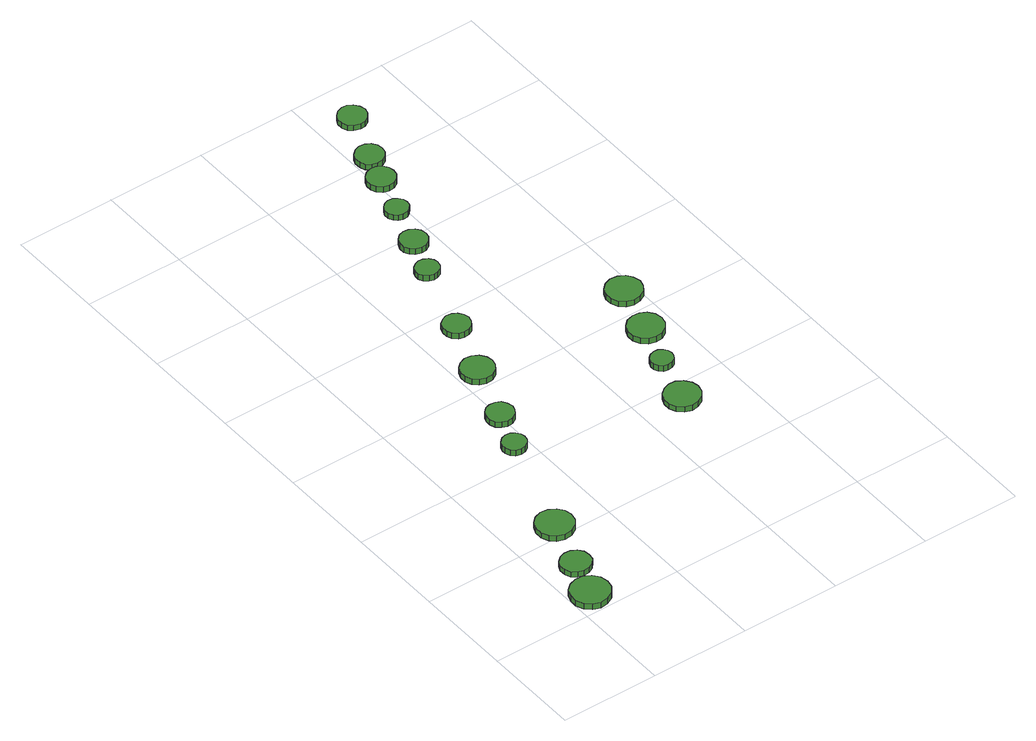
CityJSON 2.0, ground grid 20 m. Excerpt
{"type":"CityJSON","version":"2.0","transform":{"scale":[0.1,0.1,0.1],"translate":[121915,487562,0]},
"CityObjects":{
"tree1":{"type":"SolitaryVegetationObject","attributes":{"function":"something"},"geometry":[{"type":"MultiSurface","lod":"1","boundaries":[[[0,1,2,3,4,5,6,7,8,9,10,11,12,13,14]],[[15,16,17,18,19,20,21,22,23,24,25,26,27,28,29]],[[0,29,28,1]],[[1,28,27,2]],[[2,27,26,3]],[[3,26,25,4]],[[4,25,24,5]],[[5,24,23,6]],[[6,23,22,7]],[[7,22,21,8]],[[8,21,20,9]],[[9,20,19,10]],[[10,19,18,11]],[[11,18,17,12]],[[12,17,16,13]],[[13,16,15,14]],[[14,15,29,0]]]}]},
"tree2":{"type":"SolitaryVegetationObject","attributes":{"function":"something"},"geometry":[{"type":"MultiSurface","lod":"1","boundaries":[[[30,31,32,33,34,35,36,37,38,39,40,41,42,43,44]],[[45,46,47,48,49,50,51,52,53,54,55,56,57,58,59]],[[30,59,58,31]],[[31,58,57,32]],[[32,57,56,33]],[[33,56,55,34]],[[34,55,54,35]],[[35,54,53,36]],[[36,53,52,37]],[[37,52,51,38]],[[38,51,50,39]],[[39,50,49,40]],[[40,49,48,41]],[[41,48,47,42]],[[42,47,46,43]],[[43,46,45,44]],[[44,45,59,30]]]}]},
"tree3":{"type":"SolitaryVegetationObject","attributes":{"function":"something"},"geometry":[{"type":"MultiSurface","lod":"1","boundaries":[[[60,61,62,63,64,65,66,67,68,69,70,71,72,73,74]],[[75,76,77,78,79,80,81,82,83,84,85,86,87,88,89]],[[60,89,88,61]],[[61,88,87,62]],[[62,87,86,63]],[[63,86,85,64]],[[64,85,84,65]],[[65,84,83,66]],[[66,83,82,67]],[[67,82,81,68]],[[68,81,80,69]],[[69,80,79,70]],[[70,79,78,71]],[[71,78,77,72]],[[72,77,76,73]],[[73,76,75,74]],[[74,75,89,60]]]}]},
"tree4":{"type":"SolitaryVegetationObject","attributes":{"function":"something"},"geometry":[{"type":"MultiSurface","lod":"1","boundaries":[[[90,91,92,93,94,95,96,97,98,99,100,101,102,103,104]],[[105,106,107,108,109,110,111,112,113,114,115,116,117,118,119]],[[90,119,118,91]],[[91,118,117,92]],[[92,117,116,93]],[[93,116,115,94]],[[94,115,114,95]],[[95,114,113,96]],[[96,113,112,97]],[[97,112,111,98]],[[98,111,110,99]],[[99,110,109,100]],[[100,109,108,101]],[[101,108,107,102]],[[102,107,106,103]],[[103,106,105,104]],[[104,105,119,90]]]}]},
"tree5":{"type":"SolitaryVegetationObject","attributes":{"function":"something"},"geometry":[{"type":"MultiSurface","lod":"1","boundaries":[[[120,121,122,123,124,125,126,127,128,129,130,131,132,133,134]],[[135,136,137,138,139,140,141,142,143,144,145,146,147,148,149]],[[120,149,148,121]],[[121,148,147,122]],[[122,147,146,123]],[[123,146,145,124]],[[124,145,144,125]],[[125,144,143,126]],[[126,143,142,127]],[[127,142,141,128]],[[128,141,140,129]],[[129,140,139,130]],[[130,139,138,131]],[[131,138,137,132]],[[132,137,136,133]],[[133,136,135,134]],[[134,135,149,120]]]}]},
"tree6":{"type":"SolitaryVegetationObject","attributes":{"function":"something"},"geometry":[{"type":"MultiSurface","lod":"1","boundaries":[[[150,151,152,153,154,155,156,157,158,159,160,161,162,163,164]],[[165,166,167,168,169,170,171,172,173,174,175,176,177,178,179]],[[150,179,178,151]],[[151,178,177,152]],[[152,177,176,153]],[[153,176,175,154]],[[154,175,174,155]],[[155,174,173,156]],[[156,173,172,157]],[[157,172,171,158]],[[158,171,170,159]],[[159,170,169,160]],[[160,169,168,161]],[[161,168,167,162]],[[162,167,166,163]],[[163,166,165,164]],[[164,165,179,150]]]}]},
"tree7":{"type":"SolitaryVegetationObject","attributes":{"function":"something"},"geometry":[{"type":"MultiSurface","lod":"1","boundaries":[[[180,181,182,183,184,185,186,187,188,189,190,191,192,193,194]],[[195,196,197,198,199,200,201,202,203,204,205,206,207,208,209]],[[180,209,208,181]],[[181,208,207,182]],[[182,207,206,183]],[[183,206,205,184]],[[184,205,204,185]],[[185,204,203,186]],[[186,203,202,187]],[[187,202,201,188]],[[188,201,200,189]],[[189,200,199,190]],[[190,199,198,191]],[[191,198,197,192]],[[192,197,196,193]],[[193,196,195,194]],[[194,195,209,180]]]}]},
"tree8":{"type":"SolitaryVegetationObject","attributes":{"function":"something"},"geometry":[{"type":"MultiSurface","lod":"1","boundaries":[[[210,211,212,213,214,215,216,217,218,219,220,221,222,223,224]],[[225,226,227,228,229,230,231,232,233,234,235,236,237,238,239]],[[210,239,238,211]],[[211,238,237,212]],[[212,237,236,213]],[[213,236,235,214]],[[214,235,234,215]],[[215,234,233,216]],[[216,233,232,217]],[[217,232,231,218]],[[218,231,230,219]],[[219,230,229,220]],[[220,229,228,221]],[[221,228,227,222]],[[222,227,226,223]],[[223,226,225,224]],[[224,225,239,210]]]}]},
"tree9":{"type":"SolitaryVegetationObject","attributes":{"function":"something"},"geometry":[{"type":"MultiSurface","lod":"1","boundaries":[[[240,241,242,243,244,245,246,247,248,249,250,251,252,253,254]],[[255,256,257,258,259,260,261,262,263,264,265,266,267,268,269]],[[240,269,268,241]],[[241,268,267,242]],[[242,267,266,243]],[[243,266,265,244]],[[244,265,264,245]],[[245,264,263,246]],[[246,263,262,247]],[[247,262,261,248]],[[248,261,260,249]],[[249,260,259,250]],[[250,259,258,251]],[[251,258,257,252]],[[252,257,256,253]],[[253,256,255,254]],[[254,255,269,240]]]}]},
"tree10":{"type":"SolitaryVegetationObject","attributes":{"function":"something"},"geometry":[{"type":"MultiSurface","lod":"1","boundaries":[[[270,271,272,273,274,275,276,277,278,279,280,281,282,283,284]],[[285,286,287,288,289,290,291,292,293,294,295,296,297,298,299]],[[270,299,298,271]],[[271,298,297,272]],[[272,297,296,273]],[[273,296,295,274]],[[274,295,294,275]],[[275,294,293,276]],[[276,293,292,277]],[[277,292,291,278]],[[278,291,290,279]],[[279,290,289,280]],[[280,289,288,281]],[[281,288,287,282]],[[282,287,286,283]],[[283,286,285,284]],[[284,285,299,270]]]}]},
"tree11":{"type":"SolitaryVegetationObject","attributes":{"function":"something"},"geometry":[{"type":"MultiSurface","lod":"1","boundaries":[[[300,301,302,303,304,305,306,307,308,309,310,311,312,313,314]],[[315,316,317,318,319,320,321,322,323,324,325,326,327,328,329]],[[300,329,328,301]],[[301,328,327,302]],[[302,327,326,303]],[[303,326,325,304]],[[304,325,324,305]],[[305,324,323,306]],[[306,323,322,307]],[[307,322,321,308]],[[308,321,320,309]],[[309,320,319,310]],[[310,319,318,311]],[[311,318,317,312]],[[312,317,316,313]],[[313,316,315,314]],[[314,315,329,300]]]}]},
"tree12":{"type":"SolitaryVegetationObject","attributes":{"function":"something"},"geometry":[{"type":"MultiSurface","lod":"1","boundaries":[[[330,331,332,333,334,335,336,337,338,339,340,341,342,343,344]],[[345,346,347,348,349,350,351,352,353,354,355,356,357,358,359]],[[330,359,358,331]],[[331,358,357,332]],[[332,357,356,333]],[[333,356,355,334]],[[334,355,354,335]],[[335,354,353,336]],[[336,353,352,337]],[[337,352,351,338]],[[338,351,350,339]],[[339,350,349,340]],[[340,349,348,341]],[[341,348,347,342]],[[342,347,346,343]],[[343,346,345,344]],[[344,345,359,330]]]}]},
"tree13":{"type":"SolitaryVegetationObject","attributes":{"function":"something"},"geometry":[{"type":"MultiSurface","lod":"1","boundaries":[[[360,361,362,363,364,365,366,367,368,369,370,371,372,373,374]],[[375,376,377,378,379,380,381,382,383,384,385,386,387,388,389]],[[360,389,388,361]],[[361,388,387,362]],[[362,387,386,363]],[[363,386,385,364]],[[364,385,384,365]],[[365,384,383,366]],[[366,383,382,367]],[[367,382,381,368]],[[368,381,380,369]],[[369,380,379,370]],[[370,379,378,371]],[[371,378,377,372]],[[372,377,376,373]],[[373,376,375,374]],[[374,375,389,360]]]}]},
"tree14":{"type":"SolitaryVegetationObject","attributes":{"function":"something"},"geometry":[{"type":"MultiSurface","lod":"1","boundaries":[[[390,391,392,393,394,395,396,397,398,399,400,401,402,403,404]],[[405,406,407,408,409,410,411,412,413,414,415,416,417,418,419]],[[390,419,418,391]],[[391,418,417,392]],[[392,417,416,393]],[[393,416,415,394]],[[394,415,414,395]],[[395,414,413,396]],[[396,413,412,397]],[[397,412,411,398]],[[398,411,410,399]],[[399,410,409,400]],[[400,409,408,401]],[[401,408,407,402]],[[402,407,406,403]],[[403,406,405,404]],[[404,405,419,390]]]}]},
"tree15":{"type":"SolitaryVegetationObject","attributes":{"function":"something"},"geometry":[{"type":"MultiSurface","lod":"1","boundaries":[[[420,421,422,423,424,425,426,427,428,429,430,431,432,433,434]],[[435,436,437,438,439,440,441,442,443,444,445,446,447,448,449]],[[420,449,448,421]],[[421,448,447,422]],[[422,447,446,423]],[[423,446,445,424]],[[424,445,444,425]],[[425,444,443,426]],[[426,443,442,427]],[[427,442,441,428]],[[428,441,440,429]],[[429,440,439,430]],[[430,439,438,431]],[[431,438,437,432]],[[432,437,436,433]],[[433,436,435,434]],[[434,435,449,420]]]}]},
"tree16":{"type":"SolitaryVegetationObject","attributes":{"function":"something"},"geometry":[{"type":"MultiSurface","lod":"1","boundaries":[[[450,451,452,453,454,455,456,457,458,459,460,461,462,463,464]],[[465,466,467,468,469,470,471,472,473,474,475,476,477,478,479]],[[450,479,478,451]],[[451,478,477,452]],[[452,477,476,453]],[[453,476,475,454]],[[454,475,474,455]],[[455,474,473,456]],[[456,473,472,457]],[[457,472,471,458]],[[458,471,470,459]],[[459,470,469,460]],[[460,469,468,461]],[[461,468,467,462]],[[462,467,466,463]],[[463,466,465,464]],[[464,465,479,450]]]}]},
"tree17":{"type":"SolitaryVegetationObject","attributes":{"function":"something"},"geometry":[{"type":"MultiSurface","lod":"1","boundaries":[[[480,481,482,483,484,485,486,487,488,489,490,491,492,493,494]],[[495,496,497,498,499,500,501,502,503,504,505,506,507,508,509]],[[480,509,508,481]],[[481,508,507,482]],[[482,507,506,483]],[[483,506,505,484]],[[484,505,504,485]],[[485,504,503,486]],[[486,503,502,487]],[[487,502,501,488]],[[488,501,500,489]],[[489,500,499,490]],[[490,499,498,491]],[[491,498,497,492]],[[492,497,496,493]],[[493,496,495,494]],[[494,495,509,480]]]}]}
},
"vertices":[
[77,41,16],[74,57,16],[64,70,16],[50,78,16],[34,79,16],[19,74,16],[7,64,16],[1,49,16],[1,33,16],[7,18,16],[19,7,16],[34,2,16],[50,4,16],[64,12,16],[74,25,16],[74,25,3],[64,12,3],[50,4,3],[34,2,3],[19,7,3],[7,18,3],[1,33,3],[1,49,3],[7,64,3],[19,74,3],[34,79,3],[50,78,3],[64,70,3],[74,57,3],[77,41,3],
[94,117,16],[92,130,16],[84,140,16],[73,146,16],[61,147,16],[49,143,16],[40,135,16],[35,124,16],[35,111,16],[40,100,16],[49,92,16],[61,88,16],[73,89,16],[84,95,16],[92,105,16],[92,105,4],[84,95,4],[73,89,4],[61,88,4],[49,92,4],[40,100,4],[35,111,4],[35,124,4],[40,135,4],[49,143,4],[61,147,4],[73,146,4],[84,140,4],[92,130,4],[94,117,4],
[134,223,16],[131,238,16],[122,250,16],[108,258,16],[93,260,16],[78,255,16],[67,245,16],[61,231,16],[61,215,16],[67,201,16],[78,191,16],[93,186,16],[108,188,16],[122,195,16],[131,208,16],[131,208,4],[122,195,4],[108,188,4],[93,186,4],[78,191,4],[67,201,4],[61,215,4],[61,231,4],[67,245,4],[78,255,4],[93,260,4],[108,258,4],[122,250,4],[131,238,4],[134,223,4],
[195,441,15],[193,450,15],[187,458,15],[179,463,15],[169,464,15],[159,461,15],[152,454,15],[148,445,15],[148,436,15],[152,427,15],[159,420,15],[169,417,15],[179,418,15],[187,423,15],[193,431,15],[193,431,2],[187,423,2],[179,418,2],[169,417,2],[159,420,2],[152,427,2],[148,436,2],[148,445,2],[152,454,2],[159,461,2],[169,464,2],[179,463,2],[187,458,2],[193,450,2],[195,441,2],
[226,518,16],[223,529,16],[217,539,16],[207,544,16],[195,545,16],[185,542,16],[176,534,16],[172,524,16],[172,513,16],[176,502,16],[185,495,16],[195,491,16],[207,492,16],[217,498,16],[223,507,16],[223,507,3],[217,498,3],[207,492,3],[195,491,3],[185,495,3],[176,502,3],[172,513,3],[172,524,3],[176,534,3],[185,542,3],[195,545,3],[207,544,3],[217,539,3],[223,529,3],[226,518,3],
[271,637,17],[268,650,17],[260,661,17],[248,668,17],[234,670,17],[221,665,17],[211,656,17],[206,644,17],[206,630,17],[211,618,17],[221,609,17],[234,604,17],[248,606,17],[260,613,17],[268,624,17],[268,624,4],[260,613,4],[248,606,4],[234,604,4],[221,609,4],[211,618,4],[206,630,4],[206,644,4],[211,656,4],[221,665,4],[234,670,4],[248,668,4],[260,661,4],[268,650,4],[271,637,4],
[308,755,16],[305,766,16],[298,775,16],[289,781,16],[277,782,16],[267,778,16],[258,771,16],[254,760,16],[254,749,16],[258,739,16],[267,731,16],[277,728,16],[289,729,16],[298,734,16],[305,744,16],[305,744,3],[298,734,3],[289,729,3],[277,728,3],[267,731,3],[258,739,3],[254,749,3],[254,760,3],[258,771,3],[267,778,3],[277,782,3],[289,781,3],[298,775,3],[305,766,3],[308,755,3],
[521,363,16],[518,377,16],[509,389,16],[496,397,16],[482,398,16],[468,393,16],[457,384,16],[451,370,16],[451,355,16],[457,342,16],[468,332,16],[482,327,16],[496,329,16],[509,336,16],[518,348,16],[518,348,4],[509,336,4],[496,329,4],[482,327,4],[468,332,4],[457,342,4],[451,355,4],[451,370,4],[457,384,4],[468,393,4],[482,398,4],[496,397,4],[509,389,4],[518,377,4],[521,363,4],
[354,907,15],[352,916,15],[346,924,15],[337,929,15],[328,930,15],[319,927,15],[311,921,15],[307,912,15],[307,902,15],[311,893,15],[319,887,15],[328,884,15],[337,885,15],[346,889,15],[352,897,15],[352,897,2],[346,889,2],[337,885,2],[328,884,2],[319,887,2],[311,893,2],[307,902,2],[307,912,2],[311,921,2],[319,927,2],[328,930,2],[337,929,2],[346,924,2],[352,916,2],[354,907,2],
[383,981,16],[381,992,16],[374,1001,16],[364,1007,16],[353,1008,16],[342,1005,16],[334,997,16],[329,987,16],[329,975,16],[334,965,16],[342,958,16],[353,954,16],[364,955,16],[374,961,16],[381,970,16],[381,970,3],[374,961,3],[364,955,3],[353,954,3],[342,958,3],[334,965,3],[329,975,3],[329,987,3],[334,997,3],[342,1005,3],[353,1008,3],[364,1007,3],[374,1001,3],[381,992,3],[383,981,3],
[538,463,15],[536,472,15],[531,479,15],[523,484,15],[514,485,15],[505,482,15],[498,476,15],[494,467,15],[494,458,15],[498,450,15],[505,443,15],[514,441,15],[523,442,15],[531,446,15],[536,454,15],[536,454,2],[531,446,2],[523,442,2],[514,441,2],[505,443,2],[498,450,2],[494,458,2],[494,467,2],[498,476,2],[505,482,2],[514,485,2],[523,484,2],[531,479,2],[536,472,2],[538,463,2],
[408,1069,15],[406,1078,15],[400,1086,15],[392,1091,15],[382,1092,15],[373,1089,15],[366,1083,15],[362,1074,15],[362,1064,15],[366,1055,15],[373,1049,15],[382,1046,15],[392,1047,15],[400,1052,15],[406,1059,15],[406,1059,3],[400,1052,3],[392,1047,3],[382,1046,3],[373,1049,3],[366,1055,3],[362,1064,3],[362,1074,3],[366,1083,3],[373,1089,3],[382,1092,3],[392,1091,3],[400,1086,3],[406,1078,3],[408,1069,3],
[580,548,16],[577,563,16],[568,575,16],[555,582,16],[541,583,16],[527,579,16],[516,569,16],[510,556,16],[510,541,16],[516,527,16],[527,517,16],[541,513,16],[555,514,16],[568,522,16],[577,534,16],[577,534,3],[568,522,3],[555,514,3],[541,513,3],[527,517,3],[516,527,3],[510,541,3],[510,556,3],[516,569,3],[527,579,3],[541,583,3],[555,582,3],[568,575,3],[577,563,3],[580,548,3],
[438,1149,17],[436,1160,17],[429,1170,17],[419,1176,17],[407,1177,17],[396,1173,17],[387,1165,17],[383,1155,17],[383,1143,17],[387,1132,17],[396,1124,17],[407,1121,17],[419,1122,17],[429,1128,17],[436,1137,17],[436,1137,4],[429,1128,4],[419,1122,4],[407,1121,4],[396,1124,4],[387,1132,4],[383,1143,4],[383,1155,4],[387,1165,4],[396,1173,4],[407,1177,4],[419,1176,4],[429,1170,4],[436,1160,4],[438,1149,4],
[609,650,16],[605,665,16],[597,677,16],[584,684,16],[569,686,16],[555,681,16],[544,671,16],[538,658,16],[538,643,16],[544,629,16],[555,620,16],[569,615,16],[584,617,16],[597,624,16],[605,636,16],[605,636,4],[597,624,4],[584,617,4],[569,615,4],[555,620,4],[544,629,4],[538,643,4],[538,658,4],[544,671,4],[555,681,4],[569,686,4],[584,684,4],[597,677,4],[605,665,4],[609,650,4],
[459,1210,16],[457,1221,16],[450,1231,16],[440,1237,16],[428,1238,16],[417,1234,16],[408,1226,16],[404,1216,16],[404,1204,16],[408,1193,16],[417,1186,16],[428,1182,16],[440,1183,16],[450,1189,16],[457,1198,16],[457,1198,3],[450,1189,3],[440,1183,3],[428,1182,3],[417,1186,3],[408,1193,3],[404,1204,3],[404,1216,3],[408,1226,3],[417,1234,3],[428,1238,3],[440,1237,3],[450,1231,3],[457,1221,3],[459,1210,3],
[497,1311,17],[494,1322,17],[487,1332,17],[477,1338,17],[466,1339,17],[454,1335,17],[446,1327,17],[441,1317,17],[441,1305,17],[446,1294,17],[454,1287,17],[466,1283,17],[477,1284,17],[487,1290,17],[494,1299,17],[494,1299,5],[487,1290,5],[477,1284,5],[466,1283,5],[454,1287,5],[446,1294,5],[441,1305,5],[441,1317,5],[446,1327,5],[454,1335,5],[466,1339,5],[477,1338,5],[487,1332,5],[494,1322,5],[497,1311,5]
]}
